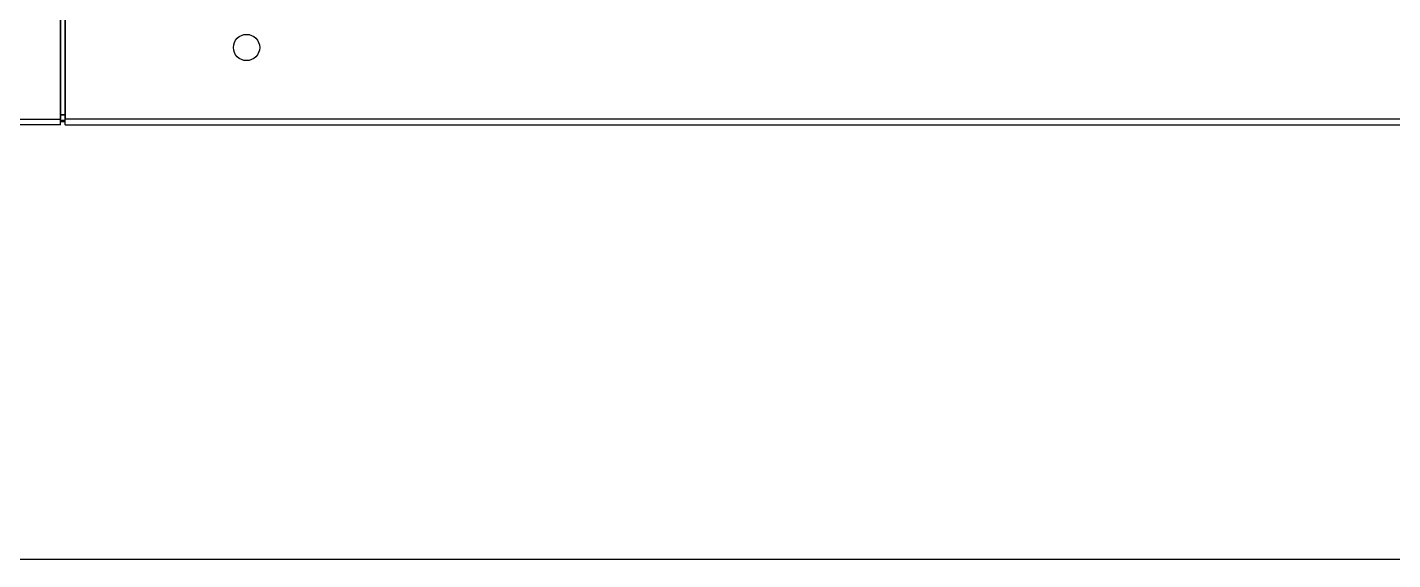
# Model space of a CAD drawing. Header units: millimetres. Extents: x 0 to 504600, y 0 to 118800.
# Drawn here: x 435857.9 to 436170, y 45578.4 to 45700 of the extents above; entities that cross this region are included whole.
import ezdxf

# ---------------------------------------------------------------- set-up
doc = ezdxf.new("R2010")
doc.units = ezdxf.units.MM
doc.header["$LTSCALE"] = 200
doc.layers.add('LG-AIRCON', color=240, linetype='Continuous')

# ---------------------------------------------------------------- blocks, each defined once
blk = doc.blocks.new('UXC')
at = {"layer": 'LG-AIRCON', "color": 0}
for p, q in [((390.35, 30), (390.35, 1.3)), ((390.35, 1.3), (390.35, 30)), ((391.35, 1.3), (391.35, 30)), ((391.35, 30), (391.35, 1.3)), ((-390.35, 1.3), (390.35, 1.3)), ((390.35, 0), (-390.35, 0)), ((390.35, 2.3), (391.35, 2.3)), ((391.35, 2.3), (390.35, 2.3)), ((390.35, 0), (390.35, 1.3)), ((390.35, 0), (390.35, 1.3)), ((391.35, 1), (390.35, 1)), ((390.35, 1), (391.35, 1)), ((390.35, 0.8), (391.35, 0.8)), ((391.35, 0.8), (390.35, 0.8)), ((391.35, 0), (391.35, 1.3)), ((391.35, 0), (391.35, 1.3)), ((1168.46, 1.3), (391.35, 1.3)), ((391.35, 0), (1168.46, 0))]:
    blk.add_line(p, q, dxfattribs=at)
blk.add_circle((432.85, 17.7), 3, dxfattribs=at)
blk = doc.blocks.new('UXC+UXC')
at = {"layer": 'LG-AIRCON', "color": 0}
blk.add_blockref('UXC', (0, 0), dxfattribs=at)

msp = doc.modelspace()

# ---------------------------------------------------------------- linework, layer by layer
at = {"layer": 'LG-AIRCON', "color": 8}
msp.add_lwpolyline([(434944.22, 46538.42), (438424.22, 46538.42), (438424.22, 45578.42), (434944.22, 45578.42)], close=True, dxfattribs=at)

# ---------------------------------------------------------------- block references
at = {"layer": 'LG-AIRCON', "color": 211}
msp.add_blockref('UXC+UXC', (435475.17, 45677.72), dxfattribs=at)

doc.saveas('drawing.dxf')
